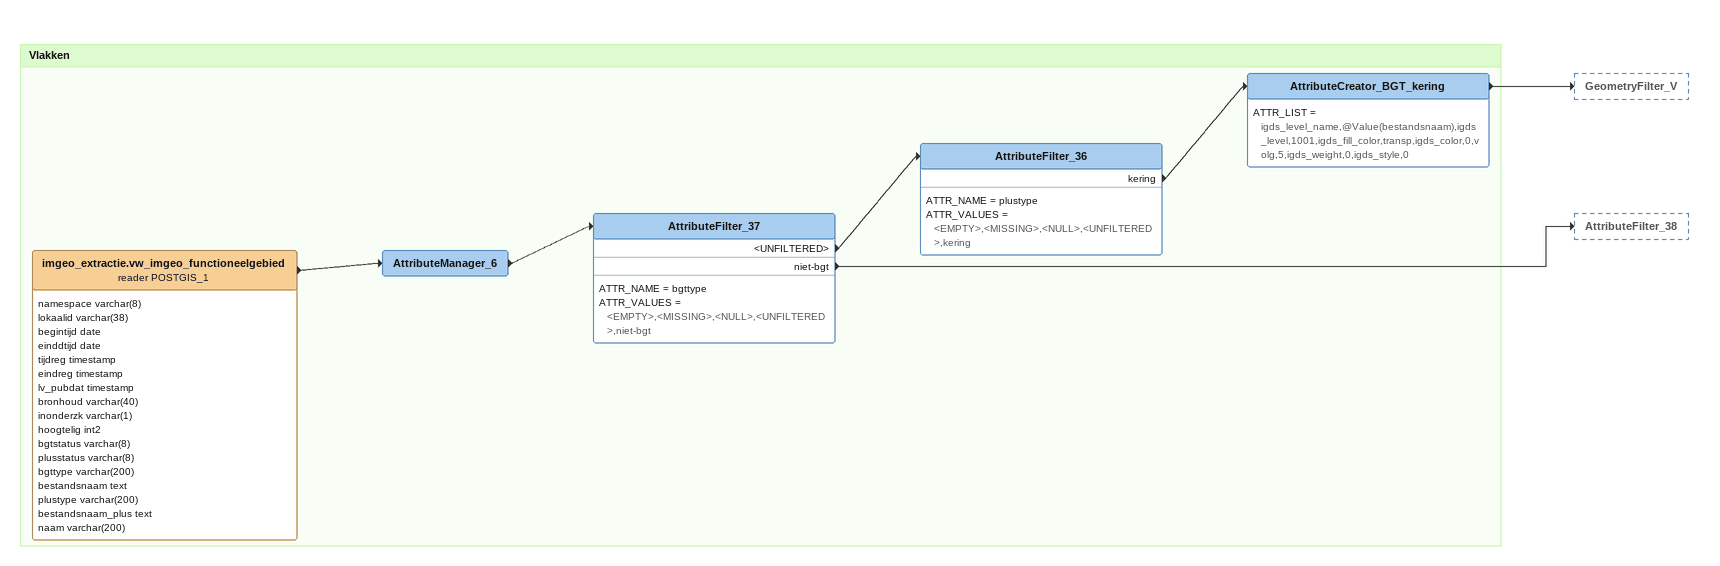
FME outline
Bookmark: Vlakken
imgeo_extractie.vw_imgeo_functioneelgebied (reader POSTGIS_1)
    attributes: namespace varchar(8), lokaalid varchar(38), begintijd date, einddtijd date, tijdreg timestamp, eindreg timestamp, lv_pubdat timestamp, bronhoud varchar(40), inonderzk varchar(1), hoogtelig int2, bgtstatus varchar(8), plusstatus varchar(8), bgttype varchar(200), bestandsnaam text, plustype varchar(200), bestandsnaam_plus text, naam varchar(200)
    -> AttributeManager_6
AttributeManager_6
    -> AttributeFilter_37
AttributeFilter_37
    ATTR_NAME = bgttype
    ATTR_VALUES = <EMPTY>,<MISSING>,<NULL>,<UNFILTERED>,niet-bgt
    <UNFILTERED> -> AttributeFilter_36
    niet-bgt -> AttributeFilter_38
AttributeFilter_36
    ATTR_NAME = plustype
    ATTR_VALUES = <EMPTY>,<MISSING>,<NULL>,<UNFILTERED>,kering
    kering -> AttributeCreator_BGT_kering
AttributeCreator_BGT_kering
    ATTR_LIST = igds_level_name,@Value(bestandsnaam),igds_level,1001,igds_fill_color,transp,igds_color,0,volg,5,igds_weight,0,igds_style,0
    -> GeometryFilter_V
